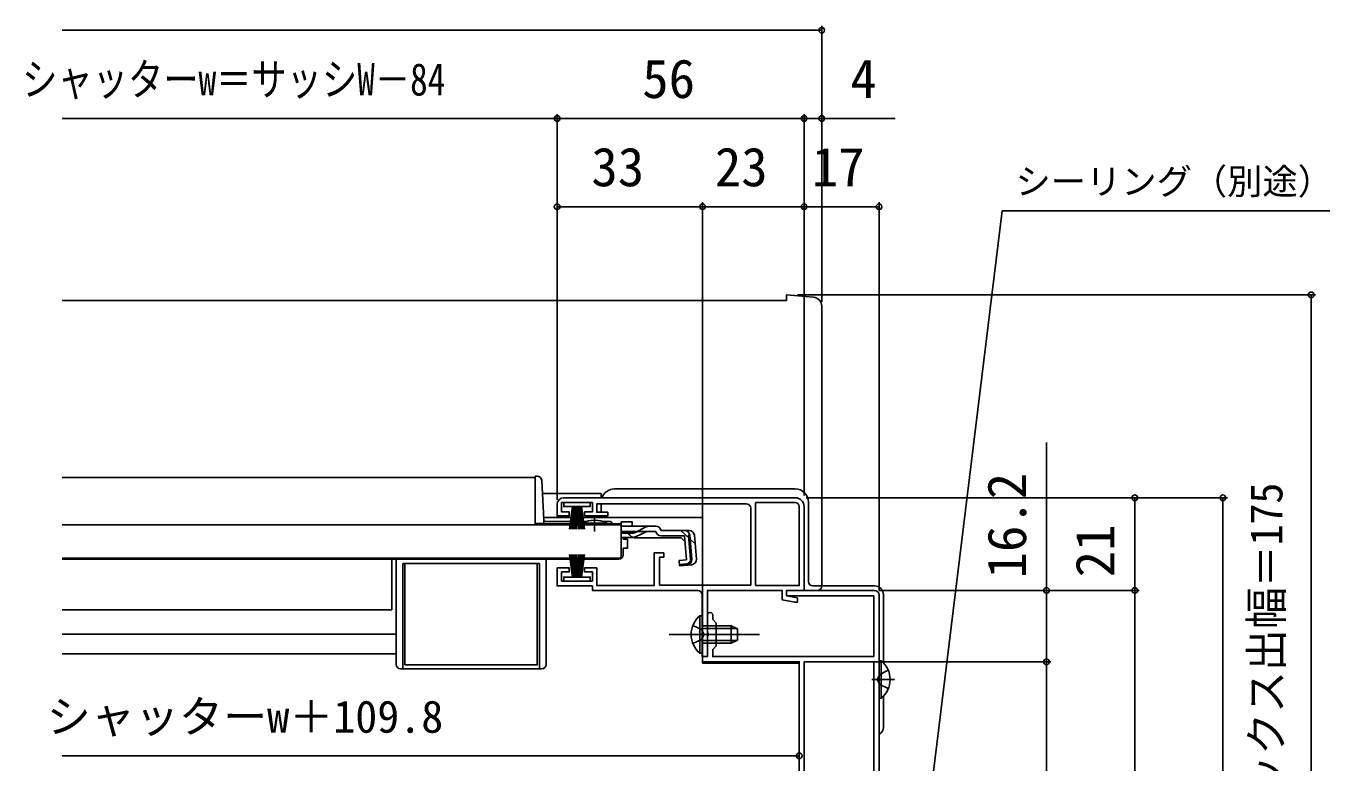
# Model space of a CAD drawing. Units: millimetres, scale not verified. Extents: x -525 to 525, y -783 to 778.
# Drawn here: x 52.5 to 346.2, y 116.4 to 283.3 of the extents above; entities that cross this region are included whole.
import ezdxf
from ezdxf.enums import TextEntityAlignment as Align

# ---------------------------------------------------------------- set-up
doc = ezdxf.new("R2010")
doc.units = ezdxf.units.MM
doc.header["$LTSCALE"] = 4
for name, color, linetype in [('0-2_YKK_11', 7, 'Continuous'), ('0-4_YKK_12', 2, 'Continuous'), ('0-5_YKK_13', 4, 'Continuous'), ('0-7_YKK_D', 6, 'Continuous')]:
    doc.layers.add(name, color=color, linetype=linetype)
doc.styles.add('ＭＳ ゴシック', font='')
doc.styles.get('ＭＳ ゴシック').set_extended_font_data('MS Gothic')

msp = doc.modelspace()

# ---------------------------------------------------------------- linework, layer by layer
at = {"layer": '0-2_YKK_11'}
msp.add_line((174.5, 176.3), (227, 176.3), dxfattribs=at)
for points in [[(215.9, 174.9), (182, 174.9), (182, 173), (184.5, 173), (184.5, 172.2), (179.25, 172.2), (179.25, 173.1), (181, 173.1), (181, 175.2), (174, 175.2), (174, 173.1), (175.75, 173.1), (175.75, 172.2), (173, 172.2), (173, 174.8)], [(204.9, 155.3), (181, 155.3), (181, 156.3), (173, 156.3), (173, 160.4), (175.75, 160.4), (175.75, 159.5), (174, 159.5), (174, 157.4), (181, 157.4), (181, 159.5), (179.25, 159.5), (179.25, 160.4), (182, 160.4), (182, 156.4), (195, 156.4), (195, 163.8), (197.2, 163.8), (197.2, 162.8), (196.2, 162.8), (196.2, 156.5), (216.9, 156.5), (216.9, 173.9)], [(229, 174.3), (229, 155.3), (225, 155.3), (225, 154.1), (227.5, 153.6), (227.5, 152.6), (226.891, 152.6), (224, 153.178), (224, 155.3), (207.1, 155.3), (207.1, 140.3), (205.9, 140.3), (205.9, 144.842), (206.02, 145.025), (206.02, 145.575), (205.9, 145.758), (205.9, 154.3)], [(218, 156.4), (218, 175.2), (227, 175.2)], [(227.9, 174.3), (227.9, 156.4), (218, 156.4)], [(208.3, 149.7), (208.3, 148.7), (209.1, 147.9), (209.1, 142.7), (208.3, 141.9), (208.3, 140.3), (244.8, 140.3), (244.8, 154.1), (225, 154.1), (225, 155.3), (245, 155.3)], [(246, 154.3), (246, 49.3), (266, 49.3), (266, 47.3), (265.3, 47.3), (265.3, 48.1), (253.7, 48.1), (253.7, 47.3), (253.3, 47.3), (253, 47.6), (252.7, 47.9), (246.3, 47.9), (246, 47.6), (245.7, 47.3), (244.8, 47.3), (244.8, 51.3), (225.9, 51.3)], [(225.9, 59.3), (227.9, 59.3), (227.9, 139.1), (206, 139.1), (206, 140.3), (207.1, 140.3), (207.1, 144.842), (207.22, 145.025), (207.22, 145.575), (207.1, 145.758), (207.1, 149.7)]]:
    msp.add_lwpolyline(points, dxfattribs=at)
msp.add_lwpolyline([(229, 139.1), (229, 52.5), (244.8, 52.5), (244.8, 139.1)], close=True, dxfattribs=at)
for centre, radius, start, end in [((174.5, 174.8), 1.5, 90.00001, 179.99999), ((227, 174.3), 2, 360, 89.99998), ((215.9, 173.9), 1, 0.00001, 89.99999), ((227, 174.3), 0.9, 0.00001, 89.99999), ((204.9, 154.3), 1, 0.00001, 89.99999), ((245, 154.3), 1, 0.00001, 89.99999), ((207.7, 149.7), 0.6, 359.99999, 180.00001)]:
    msp.add_arc(centre, radius, start, end, dxfattribs=at)
at = {"layer": '0-4_YKK_12'}
for p, q in [((168, 180.898), (60.751, 180.898)), ((168, 180.898), (168, 170.598)), ((183, 177.301), (169.68, 177.301)), ((183, 177.301), (183, 176.3)), ((183, 174.9), (183, 173.2)), ((169.968, 171.801), (206, 171.801)), ((183, 172.2), (183, 171.801)), ((187.5, 170.401), (184.25, 170.401)), ((206, 156.5), (206, 171.801)), ((60.751, 162.398), (186, 162.398)), ((135.5, 150.905), (135.5, 162.398)), ((186, 162.601), (186, 162.398)), ((206, 138.8), (206, 154.8)), ((135.5, 150.905), (60.751, 150.905)), ((136.5, 145.398), (60.751, 145.398)), ((136.5, 140.898), (60.751, 140.898)), ((206, 138.8), (227.9, 138.8))]:
    msp.add_line(p, q, dxfattribs=at)
at = {"layer": '0-5_YKK_13'}
for p, q in [((225.001, 222.3), (231.176, 221.76)), ((233.001, 219.767), (233.001, 156.3)), ((168.511, 181.201), (168, 181.201)), ((168, 181.201), (168, 170.401)), ((169.975, 171.375), (169.51, 180.254)), ((186.001, 178.3), (227, 178.3)), ((176.5, 174.3), (175.8, 169.2)), ((176.2, 169.2), (176.7, 174.3)), ((176.9, 174.3), (176.55, 169.2)), ((176.85, 169.2), (177.1, 174.3)), ((177.3, 174.3), (177.1, 169.2)), ((177.5, 174.3), (177.5, 169.2)), ((177.7, 174.3), (177.9, 169.2)), ((178.15, 169.2), (177.9, 174.3)), ((178.1, 174.3), (178.45, 169.2)), ((178.8, 169.2), (178.3, 174.3)), ((178.5, 174.3), (179.2, 169.2)), ((183, 173.2), (183, 174.9)), ((230, 157.3), (230, 175.3)), ((168, 170.476), (170, 170.476)), ((168, 170.401), (170, 170.401)), ((170, 171.23), (170, 170.476)), ((178.75, 170.401), (170, 170.401)), ((179.627, 170.901), (170.475, 170.901)), ((178.75, 170.201), (178.75, 170.534)), ((184.25, 170.534), (178.75, 170.534)), ((181.5, 168.681), (181.5, 172.305)), ((183, 171.801), (183, 172.2)), ((185.008, 170.901), (183.374, 170.901)), ((184.25, 170.201), (184.25, 170.534)), ((185.508, 170.401), (184.25, 170.401)), ((187.5, 170.881), (187.5, 169.881)), ((187.5, 170.201), (60.751, 170.201)), ((184.25, 170.201), (178.75, 170.201)), ((187.5, 169.881), (187.5, 170.111)), ((193.933, 169.881), (187.5, 169.881)), ((187.5, 168.681), (193.87, 168.681)), ((189.989, 168.285), (187.5, 168.285)), ((193.017, 168.49), (190.906, 167.493)), ((190.948, 168.53), (192.974, 169.636)), ((193.87, 168.681), (195.385, 168.681)), ((195.379, 169.881), (193.933, 169.881)), ((196.568, 168.881), (196.539, 168.992)), ((202.926, 168.881), (196.568, 168.881)), ((201.882, 167.681), (196.568, 167.681)), ((201.025, 168.881), (204.287, 165.893)), ((202.36, 162.218), (201.882, 167.681)), ((202.799, 167.796), (203.088, 167.825)), ((202.799, 167.796), (203.278, 162.322)), ((203.555, 162.323), (203.077, 167.786)), ((204.121, 167.786), (204.591, 162.414)), ((190.052, 167.302), (187.5, 167.302)), ((188, 167.302), (188, 166.898)), ((188, 166.898), (189, 166.898)), ((188, 164.898), (188, 163.398)), ((201.104, 167.181), (190.9, 167.181)), ((201.104, 167.181), (201.997, 166.363)), ((136.5, 138.498), (136.5, 162.398)), ((170.5, 138.498), (170.5, 162.398)), ((187, 162.398), (170.5, 162.398)), ((176.499, 158.301), (175.799, 163.401)), ((176.199, 163.401), (176.699, 158.301)), ((176.899, 158.301), (176.549, 163.401)), ((176.849, 163.401), (177.099, 158.301)), ((177.299, 158.301), (177.099, 163.401)), ((177.499, 158.301), (177.499, 163.401)), ((177.699, 158.301), (177.899, 163.401)), ((178.149, 163.401), (177.899, 158.301)), ((178.099, 158.301), (178.449, 163.401)), ((178.799, 163.401), (178.299, 158.301)), ((178.499, 158.301), (179.199, 163.401)), ((186, 162.601), (186, 162.398)), ((202.36, 162.218), (200.666, 162.07)), ((200.666, 162.07), (200.771, 160.875)), ((138, 137.498), (138, 161.398)), ((169, 161.398), (138, 161.398)), ((169, 137.498), (169, 161.398)), ((200.745, 161.164), (202.463, 161.337)), ((203.5, 161.114), (200.771, 160.875)), ((245, 156.3), (231, 156.3)), ((229.001, 155.3), (229.001, 155.6)), ((232.001, 155.3), (229.001, 155.3)), ((247, 138.887), (247, 154.3)), ((205.391, 149.548), (205.391, 143.298)), ((205.9, 149.548), (205.391, 149.548)), ((205.391, 141.048), (205.391, 147.298)), ((205.9, 149.548), (205.9, 143.298)), ((212.5, 143.298), (212.5, 147.298)), ((212.5, 147.298), (213.9, 146.598)), ((198.4, 145.298), (218.9, 145.298)), ((213.809, 146.644), (205.9, 146.644)), ((213.809, 143.953), (205.9, 143.953)), ((212.5, 143.298), (213.9, 143.998)), ((213.9, 146.598), (213.9, 143.998)), ((205.9, 141.048), (205.391, 141.048)), ((212.5, 143.298), (205.9, 143.298)), ((246, 139.35), (246, 130.85)), ((246, 139.35), (246.509, 139.35)), ((246.509, 139.35), (246.509, 130.85)), ((169.5, 137.498), (137.5, 137.498)), ((246, 137.1), (246, 133.1)), ((249.491, 135.1), (244.405, 135.1)), ((246, 130.85), (246.509, 130.85)), ((247, 124.3), (247, 131.313))]:
    msp.add_line(p, q, dxfattribs=at)
for points in [[(225.001, 222.3), (225.001, 221), (60.751, 221)], [(187.5, 170.881), (190, 170.881), (190, 169.881)], [(187.5, 170.201), (187.5, 162.601), (60.751, 162.601)], [(188, 164.898), (189, 164.898), (189, 166.898)], [(203.804, 147.373), (205.711, 146.443), (206.32, 145.298)], [(205.9, 141.048), (205.9, 147.298), (212.5, 147.298)], [(203.804, 143.223), (205.711, 144.153), (206.32, 145.298)], [(248.096, 137.175), (246.189, 136.245), (245.58, 135.1)], [(248.096, 133.025), (246.189, 133.955), (245.58, 135.1)]]:
    msp.add_lwpolyline(points, dxfattribs=at)
for points in [[(180.5, 175.2), (180.5, 174.3), (174.5, 174.3), (174.5, 175.2)], [(138.5, 138.398), (138.5, 161.398), (168.5, 161.398), (168.5, 138.398)], [(180.499, 157.401), (180.499, 158.301), (174.499, 158.301), (174.499, 157.401)]]:
    msp.add_lwpolyline(points, close=True, dxfattribs=at)
for centre, radius, start, end in [((231.001, 219.767), 2, 0, 85), ((168.511, 180.201), 1, 3, 90), ((186, 175.3), 3, 90, 160.52846), ((227, 175.3), 3, 0, 90), ((170.475, 171.401), 0.5, 183, 270), ((181.5, 165.201), 6, 62.72039, 117.27961), ((185.008, 170.401), 0.5, 2, 90), ((190.9, 169.081), 1.9, 192.1532, 248.90366), ((189.989, 170.285), 2, 270, 298.65179), ((190.052, 169.302), 2, 270, 295.27273), ((193.933, 167.881), 2, 90, 118.65179), ((193.87, 166.681), 2, 90, 115.27273), ((195.379, 168.681), 1.2, 15, 90), ((196.568, 168.881), 1.2, 189.59407, 270), ((201.882, 167.681), 1.2, 5, 90), ((202.926, 167.681), 1.2, 5, 90), ((190.9, 169.081), 1.9, 248.90366, 270), ((187, 163.398), 1, 270, 0), ((202.372, 162.242), 0.91, 275.76385, 5), ((202.36, 162.218), 1.2, 275, 5), ((203.396, 162.309), 1.2, 275, 5), ((231, 157.3), 1, 180, 270), ((232.001, 156.3), 1, 270, 0), ((245, 154.3), 2, 0, 90), ((208.931, 145.298), 5.531, 129.79413, 230.20587), ((137.5, 138.498), 1, 180, 270), ((169.5, 138.498), 1, 270, 0), ((242.969, 135.1), 5.531, 309.79413, 50.20587), ((245, 124.3), 2, 300.00061, 0)]:
    msp.add_arc(centre, radius, start, end, dxfattribs=at)
at = {"layer": '0-7_YKK_D'}
for p, q in [((233.001, 282.3), (60.751, 282.3)), ((233.001, 220.767), (233.001, 283.3)), ((173, 262.3), (60.751, 262.3)), ((173, 175.8), (173, 263.3)), ((173, 175.8), (173, 263.3)), ((173, 175.8), (173, 263.3)), ((229, 262.3), (173, 262.3)), ((229, 262.3), (173, 262.3)), ((229, 176.8), (229, 263.3)), ((229, 176.8), (229, 263.3)), ((229, 176.8), (229, 263.3)), ((233.001, 220.767), (233.001, 263.3)), ((173, 175.8), (173, 243.3)), ((173, 242.3), (206, 242.3)), ((206, 142.5), (206, 243.3)), ((206, 142.5), (206, 243.3)), ((229, 242.3), (206, 242.3)), ((229, 176.8), (229, 243.3)), ((229, 176.8), (229, 243.3)), ((246, 242.3), (229, 242.3)), ((246, 155.3), (246, 243.3)), ((227.501, 222.3), (345, 222.3)), ((344, 222.3), (344, 47.3)), ((229.5, 176.3), (325, 176.3)), ((229.5, 176.3), (305, 176.3)), ((304, 155.3), (304, 176.3)), ((324, 176.3), (324, 47.3)), ((246, 155.3), (305, 155.3)), ((246, 155.3), (305, 155.3)), ((246, 155.3), (285, 155.3)), ((304, 47.3), (304, 155.3)), ((230.1, 139.1), (285, 139.1)), ((230.1, 139.1), (285, 139.1)), ((284, 139.1), (284, 47.3)), ((227.9, 117.8), (60.751, 117.8))]:
    msp.add_line(p, q, dxfattribs=at)
for points in [[(229, 262.3), (233.001, 262.3), (249.67, 262.3)], [(253.254, 72.868), (253.565, 75.399), (273.946, 241.391), (361.042, 241.391)], [(284, 139.1), (284, 155.3), (284, 188.85)]]:
    msp.add_lwpolyline(points, dxfattribs=at)
for centre in [(233.001, 282.3), (173, 262.3), (173, 262.3), (173, 262.3), (229, 262.3), (229, 262.3), (229, 262.3), (233.001, 262.3), (173, 242.3), (206, 242.3), (206, 242.3), (229, 242.3), (229, 242.3), (246, 242.3), (344, 222.3), (304, 176.3), (324, 176.3), (284, 155.3), (304, 155.3), (304, 155.3), (284, 139.1), (284, 139.1), (227.9, 117.8)]:
    msp.add_circle(centre, 0.637, dxfattribs=at)

# ---------------------------------------------------------------- texts
at = {"layer": '0-7_YKK_D', "style": 'ＭＳ ゴシック', "width": 0.8}
msp.add_text('シャッターw＝サッシW－84', height=7.331, dxfattribs=at).set_placement((51.693, 265.323), align=Align.BOTTOM_LEFT)
at = {"layer": '0-7_YKK_D', "style": 'ＭＳ ゴシック'}
for s, height, p in [('56', 8.798, (192.307, 264.3)), ('56', 8.798, (192.307, 264.3)), ('4', 8.798, (239.488, 264.3)), ('33', 8.798, (180.773, 244.3)), ('23', 8.798, (208.773, 244.3)), ('17', 8.798, (230.761, 244.3)), ('シーリング（別途）', 5.865, (276.951, 243.345)), ('シャッターw＋109.8', 7.331, (57.264, 120.823))]:
    msp.add_text(s, height=height, dxfattribs=at).set_placement(p, align=Align.BOTTOM_LEFT)
for s, p in [('16.2', (282, 158.009)), ('21', (302, 158.266))]:
    msp.add_text(s, height=8.798, rotation=90, dxfattribs=at).set_placement(p, align=Align.BOTTOM_LEFT)
at = {"layer": '0-7_YKK_D', "style": 'ＭＳ ゴシック', "width": 0.95}
msp.add_text('シャッターボックス出幅＝175', height=7.331, rotation=90, dxfattribs=at).set_placement((339.683, 51.513), align=Align.BOTTOM_LEFT)

doc.saveas('drawing.dxf')
